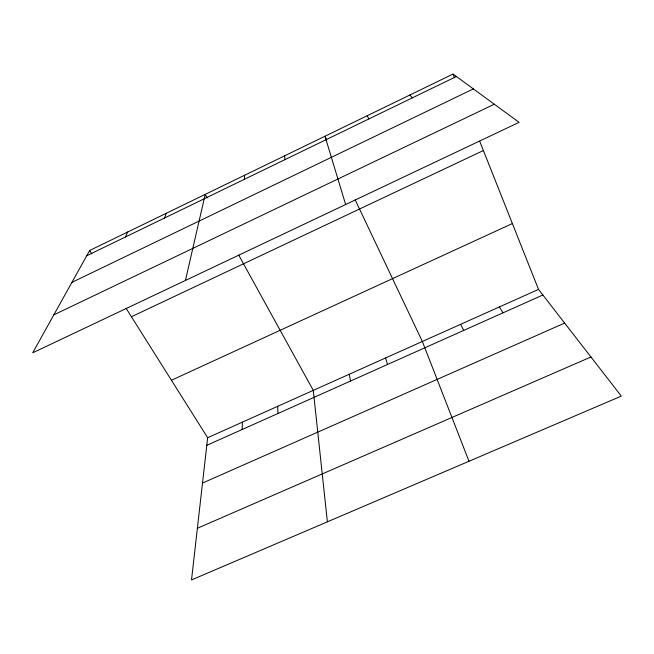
<?xml version="1.0" encoding="UTF-8"?>
<svg xmlns="http://www.w3.org/2000/svg" width="654" height="654" viewBox="0 0 654 654"><rect width="100%" height="100%" fill="white"/><g stroke="black" fill="none" stroke-linecap="round" stroke-linejoin="round"><path stroke-width="0.98" d="M242.152 429.498L242.487 422.116M244.326 179.335L244.67 175.215M126.026 308.181L207.653 437.73L191.516 579.951L621.3 396.111L538.52 289.395L479.676 141.158M185.434 280.443L205.225 194.369L207.171 197.9M164.571 218.011L166.247 213.286M125.413 237.001L127.734 231.99M89.672 250.474L32.7 352.817L519.096 122.339L453.042 74.049L89.672 250.474L91.797 253.842M86.72 255.763L456.394 76.502M71.907 282.373L473.365 88.911M53.824 314.86L494.31 104.223M131.421 316.74L483.396 150.534M171.438 380.252L512.384 223.554M207.653 437.73L538.52 289.395M206.795 445.317L542.869 295.011M202.511 483.061L564.639 323.076M197.377 528.285L590.946 356.978M409.813 95.034L412.388 97.838M499.354 306.955L503.065 312.808M367.139 115.758L368.938 118.905M238.694 255.076L313.282 390.381L327.376 521.835M460.637 324.31L463.719 330.409M326.706 139.833L324.989 136.22L345.639 204.53M355.179 199.871L422.353 341.478L468.992 461.258M453.042 74.049L454.514 77.761M385.598 357.951L387.479 364.507M349.244 374.252L350.552 381.02M284.588 155.832L284.931 159.641M277.697 406.33L277.893 413.516"/></g></svg>
